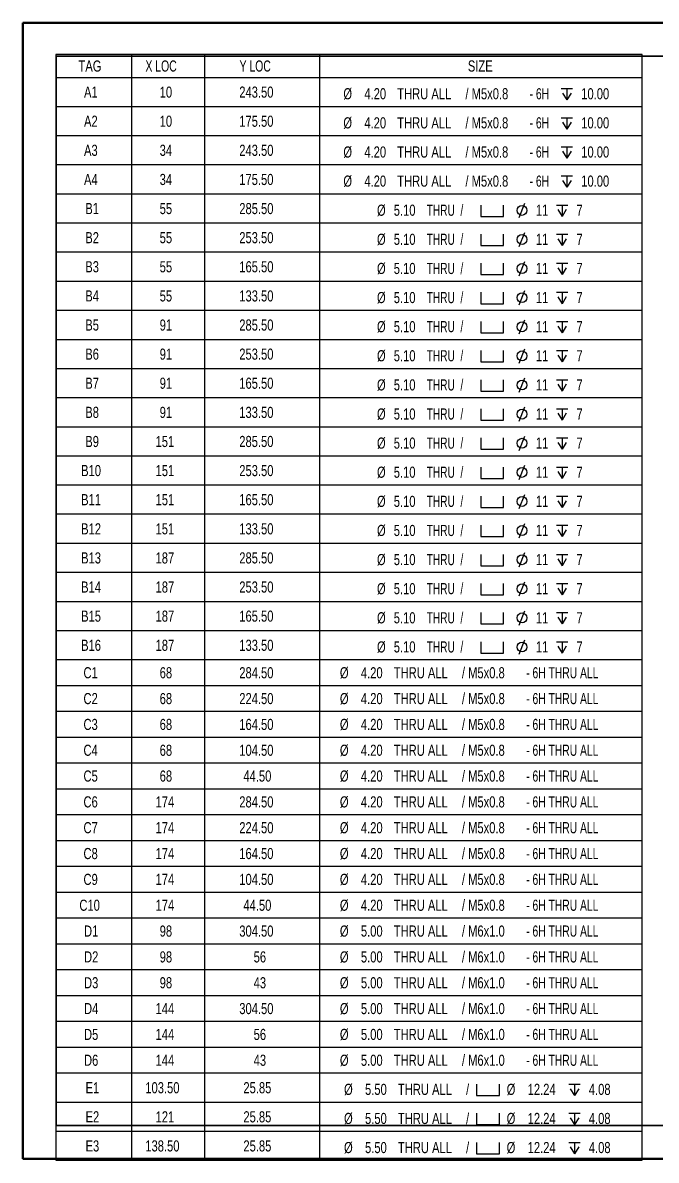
# Model space of a CAD drawing. Header units: millimetres. Extents: x 0 to 279, y 0 to 216.
# Drawn here: x 0 to 120.4, y -0.3 to 215.9 of the extents above; entities that cross this region are included whole.
import ezdxf

# ---------------------------------------------------------------- set-up
doc = ezdxf.new("R2010")
doc.units = ezdxf.units.MM
doc.layers.add('PAGE_BORDER', color=7, linetype='Continuous')
doc.layers.add('TITLE_BLOCK_BORDER', color=7, linetype='Continuous')
doc.styles.add('SLDTEXTSTYLE0', font='TXT', dxfattribs={"width": 0.75})
doc.styles.add('SLDTEXTSTYLE1', font='TXT', dxfattribs={"width": 0.7})
doc.styles.add('SLDTEXTSTYLE2', font='TXT', dxfattribs={"width": 0.6875})
doc.styles.add('SLDTEXTSTYLE3', font='TXT', dxfattribs={"width": 0.678571})
doc.styles.add('SLDTEXTSTYLE4', font='TXT', dxfattribs={"width": 0.692308})

# ---------------------------------------------------------------- blocks, each defined once
blk = doc.blocks.new('SW_SYMBOL_HOLE_DEPTH')
at = {"layer": 'TITLE_BLOCK_BORDER', "color": 0}
for p, q in [((0, 875), (800, 875)), ((400, 875), (400, 75)), ((100, 555), (400, 75)), ((700, 555), (400, 75))]:
    blk.add_line(p, q, dxfattribs=at)
blk = doc.blocks.new('SW_SYMBOL_HOLE_SPOT')
at = {"layer": 'TITLE_BLOCK_BORDER', "color": 0}
for p, q in [((0, 875), (0, 75)), ((1600, 75), (1600, 875)), ((0, 75), (1600, 75))]:
    blk.add_line(p, q, dxfattribs=at)
blk = doc.blocks.new('SW_SYMBOL_HOLE_DIAM')
at = {"layer": 'TITLE_BLOCK_BORDER', "color": 0}
blk.add_line((300, 0), (700, 1000), dxfattribs=at)
blk.add_circle((500, 500), 350, dxfattribs=at)
blk = doc.blocks.new('SW_TABLEANNOTATION_0')
at = {"layer": 'TITLE_BLOCK_BORDER', "color": 0}
for p, q in [((0, 0), (0, -210.1)), ((111.44, 0), (0, 0)), ((14.4, 0), (14.4, -4.31)), ((28.24, 0), (28.24, -4.31)), ((50.11, 0), (50.11, -4.31)), ((111.44, -210.1), (111.44, 0)), ((0, -4.31), (111.44, -4.31)), ((14.4, -4.31), (14.4, -210.1)), ((28.24, -4.31), (28.24, -210.1)), ((50.11, -4.31), (50.11, -210.1)), ((0, -9.84), (111.44, -9.84)), ((0, -15.37), (111.44, -15.37)), ((0, -20.9), (111.44, -20.9)), ((0, -26.44), (111.44, -26.44)), ((0, -31.97), (111.44, -31.97)), ((0, -37.5), (111.44, -37.5)), ((0, -43.03), (111.44, -43.03)), ((0, -48.57), (111.44, -48.57)), ((0, -54.1), (111.44, -54.1)), ((0, -59.63), (111.44, -59.63)), ((0, -65.16), (111.44, -65.16)), ((0, -70.7), (111.44, -70.7)), ((0, -76.23), (111.44, -76.23)), ((0, -81.76), (111.44, -81.76)), ((0, -87.29), (111.44, -87.29)), ((0, -92.83), (111.44, -92.83)), ((0, -98.36), (111.44, -98.36)), ((0, -103.89), (111.44, -103.89)), ((0, -109.42), (111.44, -109.42)), ((0, -114.96), (111.44, -114.96)), ((0, -119.87), (111.44, -119.87)), ((0, -124.77), (111.44, -124.77)), ((0, -129.68), (111.44, -129.68)), ((0, -134.59), (111.44, -134.59)), ((0, -139.5), (111.44, -139.5)), ((0, -144.41), (111.44, -144.41)), ((0, -149.32), (111.44, -149.32)), ((0, -154.23), (111.44, -154.23)), ((0, -159.14), (111.44, -159.14)), ((0, -164.05), (111.44, -164.05)), ((0, -168.96), (111.44, -168.96)), ((0, -173.87), (111.44, -173.87)), ((0, -178.78), (111.44, -178.78)), ((0, -183.69), (111.44, -183.69)), ((0, -188.59), (111.44, -188.59)), ((0, -193.5), (111.44, -193.5)), ((0, -199.04), (111.44, -199.04)), ((0, -204.57), (111.44, -204.57)), ((0, -210.1), (111.44, -210.1))]:
    blk.add_line(p, q, dxfattribs=at)
at = {"layer": 'TITLE_BLOCK_BORDER', "color": 0, "xscale": 0.0027037109, "yscale": 0.0027037109, "zscale": 0.0027037109}
for name, p in [('SW_SYMBOL_HOLE_DEPTH', (96.05, -8.81)), ('SW_SYMBOL_HOLE_DEPTH', (96.05, -14.34)), ('SW_SYMBOL_HOLE_DEPTH', (96.05, -19.87)), ('SW_SYMBOL_HOLE_DEPTH', (96.05, -25.4)), ('SW_SYMBOL_HOLE_SPOT', (80.76, -30.94)), ('SW_SYMBOL_HOLE_DIAM', (87.26, -30.94)), ('SW_SYMBOL_HOLE_DEPTH', (95.14, -30.94)), ('SW_SYMBOL_HOLE_SPOT', (80.76, -36.47)), ('SW_SYMBOL_HOLE_DIAM', (87.26, -36.47)), ('SW_SYMBOL_HOLE_DEPTH', (95.14, -36.47)), ('SW_SYMBOL_HOLE_SPOT', (80.76, -42)), ('SW_SYMBOL_HOLE_DIAM', (87.26, -42)), ('SW_SYMBOL_HOLE_DEPTH', (95.14, -42)), ('SW_SYMBOL_HOLE_SPOT', (80.76, -47.53)), ('SW_SYMBOL_HOLE_DIAM', (87.26, -47.53)), ('SW_SYMBOL_HOLE_DEPTH', (95.14, -47.53)), ('SW_SYMBOL_HOLE_SPOT', (80.76, -53.07)), ('SW_SYMBOL_HOLE_DIAM', (87.26, -53.07)), ('SW_SYMBOL_HOLE_DEPTH', (95.14, -53.07)), ('SW_SYMBOL_HOLE_DIAM', (87.26, -58.6)), ('SW_SYMBOL_HOLE_SPOT', (80.76, -58.6)), ('SW_SYMBOL_HOLE_DEPTH', (95.14, -58.6)), ('SW_SYMBOL_HOLE_SPOT', (80.76, -64.13)), ('SW_SYMBOL_HOLE_DIAM', (87.26, -64.13)), ('SW_SYMBOL_HOLE_DEPTH', (95.14, -64.13)), ('SW_SYMBOL_HOLE_DIAM', (87.26, -69.66)), ('SW_SYMBOL_HOLE_SPOT', (80.76, -69.66)), ('SW_SYMBOL_HOLE_DEPTH', (95.14, -69.66)), ('SW_SYMBOL_HOLE_SPOT', (80.76, -75.2)), ('SW_SYMBOL_HOLE_DIAM', (87.26, -75.2)), ('SW_SYMBOL_HOLE_DEPTH', (95.14, -75.2)), ('SW_SYMBOL_HOLE_SPOT', (80.76, -80.73)), ('SW_SYMBOL_HOLE_DIAM', (87.26, -80.73)), ('SW_SYMBOL_HOLE_DEPTH', (95.14, -80.73)), ('SW_SYMBOL_HOLE_SPOT', (80.76, -86.26)), ('SW_SYMBOL_HOLE_DIAM', (87.26, -86.26)), ('SW_SYMBOL_HOLE_DEPTH', (95.14, -86.26)), ('SW_SYMBOL_HOLE_SPOT', (80.76, -91.79)), ('SW_SYMBOL_HOLE_DIAM', (87.26, -91.79)), ('SW_SYMBOL_HOLE_DEPTH', (95.14, -91.79)), ('SW_SYMBOL_HOLE_SPOT', (80.76, -97.33)), ('SW_SYMBOL_HOLE_DIAM', (87.26, -97.33)), ('SW_SYMBOL_HOLE_DEPTH', (95.14, -97.33)), ('SW_SYMBOL_HOLE_SPOT', (80.76, -102.86)), ('SW_SYMBOL_HOLE_DIAM', (87.26, -102.86)), ('SW_SYMBOL_HOLE_DEPTH', (95.14, -102.86)), ('SW_SYMBOL_HOLE_DIAM', (87.26, -108.39)), ('SW_SYMBOL_HOLE_SPOT', (80.76, -108.39)), ('SW_SYMBOL_HOLE_DEPTH', (95.14, -108.39)), ('SW_SYMBOL_HOLE_SPOT', (80.76, -113.92)), ('SW_SYMBOL_HOLE_DIAM', (87.26, -113.92)), ('SW_SYMBOL_HOLE_DEPTH', (95.14, -113.92)), ('SW_SYMBOL_HOLE_SPOT', (79.98, -198)), ('SW_SYMBOL_HOLE_DEPTH', (97.49, -198)), ('SW_SYMBOL_HOLE_SPOT', (79.98, -203.54)), ('SW_SYMBOL_HOLE_DEPTH', (97.49, -203.54)), ('SW_SYMBOL_HOLE_SPOT', (79.98, -209.07)), ('SW_SYMBOL_HOLE_DEPTH', (97.49, -209.07))]:
    blk.add_blockref(name, p, dxfattribs=at)
at = {"layer": 'TITLE_BLOCK_BORDER', "color": 0, "attachment_point": 1}
for s, insert, char_height, style in [('TAG', (4.32, -1.1), 2.117, 'SLDTEXTSTYLE0'), ('X LOC', (17.04, -1.1), 2.117, 'SLDTEXTSTYLE1'), ('Y LOC', (34.93, -1.1), 2.117, 'SLDTEXTSTYLE1'), ('SIZE', (78.32, -1.1), 2.117, 'SLDTEXTSTYLE0'), ('A1', (5.37, -6.06), 2.117, 'SLDTEXTSTYLE0'), ('10', (19.75, -6.06), 2.117, 'SLDTEXTSTYLE0'), ('243.50', (34.88, -6.06), 2.117, 'SLDTEXTSTYLE0'), ('%%c', (54.66, -6.37), 2.117, 'SLDTEXTSTYLE0'), ('4.20', (58.65, -6.37), 2.117, 'SLDTEXTSTYLE0'), ('THRU ALL', (64.9, -6.37), 2.117, 'SLDTEXTSTYLE0'), ('/ M5x0.8', (77.86, -6.37), 2.117, 'SLDTEXTSTYLE0'), ('- 6H', (90.07, -6.37), 2.117, 'SLDTEXTSTYLE2'), ('10.00', (99.87, -6.37), 2.117, 'SLDTEXTSTYLE0'), ('A2', (5.37, -11.59), 2.117, 'SLDTEXTSTYLE0'), ('10', (19.75, -11.59), 2.117, 'SLDTEXTSTYLE0'), ('175.50', (34.88, -11.59), 2.117, 'SLDTEXTSTYLE0'), ('%%c', (54.66, -11.9), 2.117, 'SLDTEXTSTYLE0'), ('4.20', (58.65, -11.9), 2.117, 'SLDTEXTSTYLE0'), ('THRU ALL', (64.9, -11.9), 2.117, 'SLDTEXTSTYLE0'), ('/ M5x0.8', (77.86, -11.9), 2.117, 'SLDTEXTSTYLE0'), ('- 6H', (90.07, -11.9), 2.117, 'SLDTEXTSTYLE2'), ('10.00', (99.87, -11.9), 2.117, 'SLDTEXTSTYLE0'), ('A3', (5.37, -17.12), 2.117, 'SLDTEXTSTYLE0'), ('34', (19.75, -17.12), 2.117, 'SLDTEXTSTYLE0'), ('243.50', (34.88, -17.12), 2.117, 'SLDTEXTSTYLE0'), ('%%c', (54.66, -17.44), 2.117, 'SLDTEXTSTYLE0'), ('4.20', (58.65, -17.44), 2.117, 'SLDTEXTSTYLE0'), ('THRU ALL', (64.9, -17.44), 2.117, 'SLDTEXTSTYLE0'), ('/ M5x0.8', (77.86, -17.44), 2.117, 'SLDTEXTSTYLE0'), ('- 6H', (90.07, -17.44), 2.117, 'SLDTEXTSTYLE2'), ('10.00', (99.87, -17.44), 2.117, 'SLDTEXTSTYLE0'), ('A4', (5.37, -22.66), 2.117, 'SLDTEXTSTYLE0'), ('34', (19.75, -22.66), 2.117, 'SLDTEXTSTYLE0'), ('175.50', (34.88, -22.66), 2.117, 'SLDTEXTSTYLE0'), ('%%c', (54.66, -22.97), 2.117, 'SLDTEXTSTYLE0'), ('4.20', (58.65, -22.97), 2.117, 'SLDTEXTSTYLE0'), ('THRU ALL', (64.9, -22.97), 2.117, 'SLDTEXTSTYLE0'), ('/ M5x0.8', (77.86, -22.97), 2.117, 'SLDTEXTSTYLE0'), ('- 6H', (90.07, -22.97), 2.117, 'SLDTEXTSTYLE2'), ('10.00', (99.87, -22.97), 2.117, 'SLDTEXTSTYLE0'), ('B1', (5.61, -28.19), 2.117, 'SLDTEXTSTYLE0'), ('55', (19.75, -28.19), 2.117, 'SLDTEXTSTYLE0'), ('285.50', (34.88, -28.19), 2.117, 'SLDTEXTSTYLE0'), ('%%c', (61.05, -28.5), 2.117, 'SLDTEXTSTYLE0'), ('5.10', (64.24, -28.5), 2.117, 'SLDTEXTSTYLE0'), ('THRU  /', (70.51, -28.5), 2.117, 'SLDTEXTSTYLE3'), ('11', (91.24, -28.5), 2.117, 'SLDTEXTSTYLE0'), ('7', (98.96, -28.5), 2.12, 'SLDTEXTSTYLE0'), ('B2', (5.61, -33.72), 2.117, 'SLDTEXTSTYLE0'), ('55', (19.75, -33.72), 2.117, 'SLDTEXTSTYLE0'), ('253.50', (34.88, -33.72), 2.117, 'SLDTEXTSTYLE0'), ('%%c', (61.05, -34.03), 2.117, 'SLDTEXTSTYLE0'), ('5.10', (64.24, -34.03), 2.117, 'SLDTEXTSTYLE0'), ('THRU  /', (70.51, -34.03), 2.117, 'SLDTEXTSTYLE3'), ('11', (91.24, -34.03), 2.117, 'SLDTEXTSTYLE0'), ('7', (98.96, -34.03), 2.12, 'SLDTEXTSTYLE0'), ('B3', (5.61, -39.25), 2.117, 'SLDTEXTSTYLE0'), ('55', (19.75, -39.25), 2.117, 'SLDTEXTSTYLE0'), ('165.50', (34.88, -39.25), 2.117, 'SLDTEXTSTYLE0'), ('%%c', (61.05, -39.57), 2.117, 'SLDTEXTSTYLE0'), ('5.10', (64.24, -39.57), 2.117, 'SLDTEXTSTYLE0'), ('THRU  /', (70.51, -39.57), 2.117, 'SLDTEXTSTYLE3'), ('11', (91.24, -39.57), 2.117, 'SLDTEXTSTYLE0'), ('7', (98.96, -39.57), 2.12, 'SLDTEXTSTYLE0'), ('B4', (5.61, -44.79), 2.117, 'SLDTEXTSTYLE0'), ('55', (19.75, -44.79), 2.117, 'SLDTEXTSTYLE0'), ('133.50', (34.88, -44.79), 2.117, 'SLDTEXTSTYLE0'), ('%%c', (61.05, -45.1), 2.117, 'SLDTEXTSTYLE0'), ('5.10', (64.24, -45.1), 2.117, 'SLDTEXTSTYLE0'), ('THRU  /', (70.51, -45.1), 2.117, 'SLDTEXTSTYLE3'), ('11', (91.24, -45.1), 2.117, 'SLDTEXTSTYLE0'), ('7', (98.96, -45.1), 2.12, 'SLDTEXTSTYLE0'), ('B5', (5.61, -50.32), 2.117, 'SLDTEXTSTYLE0'), ('91', (19.75, -50.32), 2.117, 'SLDTEXTSTYLE0'), ('285.50', (34.88, -50.32), 2.117, 'SLDTEXTSTYLE0'), ('%%c', (61.05, -50.63), 2.117, 'SLDTEXTSTYLE0'), ('5.10', (64.24, -50.63), 2.117, 'SLDTEXTSTYLE0'), ('THRU  /', (70.51, -50.63), 2.117, 'SLDTEXTSTYLE3'), ('11', (91.24, -50.63), 2.117, 'SLDTEXTSTYLE0'), ('7', (98.96, -50.63), 2.12, 'SLDTEXTSTYLE0'), ('B6', (5.61, -55.85), 2.117, 'SLDTEXTSTYLE0'), ('91', (19.75, -55.85), 2.117, 'SLDTEXTSTYLE0'), ('253.50', (34.88, -55.85), 2.117, 'SLDTEXTSTYLE0'), ('%%c', (61.05, -56.16), 2.117, 'SLDTEXTSTYLE0'), ('5.10', (64.24, -56.16), 2.117, 'SLDTEXTSTYLE0'), ('THRU  /', (70.51, -56.16), 2.117, 'SLDTEXTSTYLE3'), ('11', (91.24, -56.16), 2.117, 'SLDTEXTSTYLE0'), ('7', (98.96, -56.16), 2.12, 'SLDTEXTSTYLE0'), ('B7', (5.61, -61.38), 2.117, 'SLDTEXTSTYLE0'), ('91', (19.75, -61.38), 2.117, 'SLDTEXTSTYLE0'), ('165.50', (34.88, -61.38), 2.117, 'SLDTEXTSTYLE0'), ('%%c', (61.05, -61.7), 2.117, 'SLDTEXTSTYLE0'), ('5.10', (64.24, -61.7), 2.117, 'SLDTEXTSTYLE0'), ('THRU  /', (70.51, -61.7), 2.117, 'SLDTEXTSTYLE3'), ('11', (91.24, -61.7), 2.117, 'SLDTEXTSTYLE0'), ('7', (98.96, -61.7), 2.12, 'SLDTEXTSTYLE0'), ('B8', (5.61, -66.92), 2.117, 'SLDTEXTSTYLE0'), ('91', (19.75, -66.92), 2.117, 'SLDTEXTSTYLE0'), ('133.50', (34.88, -66.92), 2.117, 'SLDTEXTSTYLE0'), ('%%c', (61.05, -67.23), 2.117, 'SLDTEXTSTYLE0'), ('5.10', (64.24, -67.23), 2.117, 'SLDTEXTSTYLE0'), ('THRU  /', (70.51, -67.23), 2.117, 'SLDTEXTSTYLE3'), ('11', (91.24, -67.23), 2.117, 'SLDTEXTSTYLE0'), ('7', (98.96, -67.23), 2.12, 'SLDTEXTSTYLE0'), ('B9', (5.61, -72.45), 2.117, 'SLDTEXTSTYLE0'), ('151', (18.97, -72.45), 2.117, 'SLDTEXTSTYLE0'), ('285.50', (34.88, -72.45), 2.117, 'SLDTEXTSTYLE0'), ('%%c', (61.05, -72.76), 2.117, 'SLDTEXTSTYLE0'), ('5.10', (64.24, -72.76), 2.117, 'SLDTEXTSTYLE0'), ('THRU  /', (70.51, -72.76), 2.117, 'SLDTEXTSTYLE3'), ('11', (91.24, -72.76), 2.117, 'SLDTEXTSTYLE0'), ('7', (98.96, -72.76), 2.12, 'SLDTEXTSTYLE0'), ('B10', (4.82, -77.98), 2.117, 'SLDTEXTSTYLE0'), ('151', (18.97, -77.98), 2.117, 'SLDTEXTSTYLE0'), ('253.50', (34.88, -77.98), 2.117, 'SLDTEXTSTYLE0'), ('%%c', (61.05, -78.29), 2.117, 'SLDTEXTSTYLE0'), ('5.10', (64.24, -78.29), 2.117, 'SLDTEXTSTYLE0'), ('THRU  /', (70.51, -78.29), 2.117, 'SLDTEXTSTYLE3'), ('11', (91.24, -78.29), 2.117, 'SLDTEXTSTYLE0'), ('7', (98.96, -78.29), 2.12, 'SLDTEXTSTYLE0'), ('B11', (4.82, -83.51), 2.117, 'SLDTEXTSTYLE0'), ('151', (18.97, -83.51), 2.117, 'SLDTEXTSTYLE0'), ('165.50', (34.88, -83.51), 2.117, 'SLDTEXTSTYLE0'), ('%%c', (61.05, -83.83), 2.117, 'SLDTEXTSTYLE0'), ('5.10', (64.24, -83.83), 2.117, 'SLDTEXTSTYLE0'), ('THRU  /', (70.51, -83.83), 2.117, 'SLDTEXTSTYLE3'), ('11', (91.24, -83.83), 2.117, 'SLDTEXTSTYLE0'), ('7', (98.96, -83.83), 2.12, 'SLDTEXTSTYLE0'), ('B12', (4.82, -89.05), 2.117, 'SLDTEXTSTYLE0'), ('151', (18.97, -89.05), 2.117, 'SLDTEXTSTYLE0'), ('133.50', (34.88, -89.05), 2.117, 'SLDTEXTSTYLE0'), ('%%c', (61.05, -89.36), 2.117, 'SLDTEXTSTYLE0'), ('5.10', (64.24, -89.36), 2.117, 'SLDTEXTSTYLE0'), ('THRU  /', (70.51, -89.36), 2.117, 'SLDTEXTSTYLE3'), ('11', (91.24, -89.36), 2.117, 'SLDTEXTSTYLE0'), ('7', (98.96, -89.36), 2.12, 'SLDTEXTSTYLE0'), ('B13', (4.82, -94.58), 2.117, 'SLDTEXTSTYLE0'), ('187', (18.97, -94.58), 2.117, 'SLDTEXTSTYLE0'), ('285.50', (34.88, -94.58), 2.117, 'SLDTEXTSTYLE0'), ('%%c', (61.05, -94.89), 2.117, 'SLDTEXTSTYLE0'), ('5.10', (64.24, -94.89), 2.117, 'SLDTEXTSTYLE0'), ('THRU  /', (70.51, -94.89), 2.117, 'SLDTEXTSTYLE3'), ('11', (91.24, -94.89), 2.117, 'SLDTEXTSTYLE0'), ('7', (98.96, -94.89), 2.12, 'SLDTEXTSTYLE0'), ('B14', (4.82, -100.11), 2.117, 'SLDTEXTSTYLE0'), ('187', (18.97, -100.11), 2.117, 'SLDTEXTSTYLE0'), ('253.50', (34.88, -100.11), 2.117, 'SLDTEXTSTYLE0'), ('%%c', (61.05, -100.42), 2.117, 'SLDTEXTSTYLE0'), ('5.10', (64.24, -100.42), 2.117, 'SLDTEXTSTYLE0'), ('THRU  /', (70.51, -100.42), 2.117, 'SLDTEXTSTYLE3'), ('11', (91.24, -100.42), 2.117, 'SLDTEXTSTYLE0'), ('7', (98.96, -100.42), 2.12, 'SLDTEXTSTYLE0'), ('B15', (4.82, -105.64), 2.117, 'SLDTEXTSTYLE0'), ('187', (18.97, -105.64), 2.117, 'SLDTEXTSTYLE0'), ('165.50', (34.88, -105.64), 2.117, 'SLDTEXTSTYLE0'), ('%%c', (61.05, -105.96), 2.117, 'SLDTEXTSTYLE0'), ('THRU  /', (70.51, -105.96), 2.117, 'SLDTEXTSTYLE3'), ('5.10', (64.24, -105.96), 2.117, 'SLDTEXTSTYLE0'), ('11', (91.24, -105.96), 2.117, 'SLDTEXTSTYLE0'), ('7', (98.96, -105.96), 2.12, 'SLDTEXTSTYLE0'), ('B16', (4.82, -111.18), 2.117, 'SLDTEXTSTYLE0'), ('187', (18.97, -111.18), 2.117, 'SLDTEXTSTYLE0'), ('133.50', (34.88, -111.18), 2.117, 'SLDTEXTSTYLE0'), ('%%c', (61.05, -111.49), 2.117, 'SLDTEXTSTYLE0'), ('5.10', (64.24, -111.49), 2.117, 'SLDTEXTSTYLE0'), ('THRU  /', (70.51, -111.49), 2.117, 'SLDTEXTSTYLE3'), ('11', (91.24, -111.49), 2.117, 'SLDTEXTSTYLE0'), ('7', (98.96, -111.49), 2.12, 'SLDTEXTSTYLE0'), ('C1', (5.27, -116.4), 2.117, 'SLDTEXTSTYLE0'), ('68', (19.75, -116.4), 2.117, 'SLDTEXTSTYLE0'), ('284.50', (34.88, -116.4), 2.117, 'SLDTEXTSTYLE0'), ('%%c', (54, -116.4), 2.117, 'SLDTEXTSTYLE0'), ('4.20', (57.99, -116.4), 2.117, 'SLDTEXTSTYLE0'), ('THRU ALL', (64.24, -116.4), 2.117, 'SLDTEXTSTYLE0'), ('/ M5x0.8', (77.19, -116.4), 2.117, 'SLDTEXTSTYLE0'), ('- 6H THRU ALL', (89.41, -116.4), 2.1167, 'SLDTEXTSTYLE4'), ('C2', (5.27, -121.31), 2.117, 'SLDTEXTSTYLE0'), ('68', (19.75, -121.31), 2.117, 'SLDTEXTSTYLE0'), ('224.50', (34.88, -121.31), 2.117, 'SLDTEXTSTYLE0'), ('%%c', (54, -121.31), 2.117, 'SLDTEXTSTYLE0'), ('4.20', (57.99, -121.31), 2.117, 'SLDTEXTSTYLE0'), ('THRU ALL', (64.24, -121.31), 2.117, 'SLDTEXTSTYLE0'), ('/ M5x0.8', (77.19, -121.31), 2.117, 'SLDTEXTSTYLE0'), ('- 6H THRU ALL', (89.41, -121.31), 2.1167, 'SLDTEXTSTYLE4'), ('C3', (5.27, -126.22), 2.117, 'SLDTEXTSTYLE0'), ('68', (19.75, -126.22), 2.117, 'SLDTEXTSTYLE0'), ('164.50', (34.88, -126.22), 2.117, 'SLDTEXTSTYLE0'), ('%%c', (54, -126.22), 2.117, 'SLDTEXTSTYLE0'), ('4.20', (57.99, -126.22), 2.117, 'SLDTEXTSTYLE0'), ('THRU ALL', (64.24, -126.22), 2.117, 'SLDTEXTSTYLE0'), ('/ M5x0.8', (77.19, -126.22), 2.117, 'SLDTEXTSTYLE0'), ('- 6H THRU ALL', (89.41, -126.22), 2.1167, 'SLDTEXTSTYLE4'), ('C4', (5.27, -131.13), 2.117, 'SLDTEXTSTYLE0'), ('68', (19.75, -131.13), 2.117, 'SLDTEXTSTYLE0'), ('104.50', (34.88, -131.13), 2.117, 'SLDTEXTSTYLE0'), ('%%c', (54, -131.13), 2.117, 'SLDTEXTSTYLE0'), ('4.20', (57.99, -131.13), 2.117, 'SLDTEXTSTYLE0'), ('THRU ALL', (64.24, -131.13), 2.117, 'SLDTEXTSTYLE0'), ('/ M5x0.8', (77.19, -131.13), 2.117, 'SLDTEXTSTYLE0'), ('- 6H THRU ALL', (89.41, -131.13), 2.1167, 'SLDTEXTSTYLE4'), ('C5', (5.27, -136.03), 2.117, 'SLDTEXTSTYLE0'), ('68', (19.75, -136.03), 2.117, 'SLDTEXTSTYLE0'), ('44.50', (35.66, -136.03), 2.117, 'SLDTEXTSTYLE0'), ('%%c', (54, -136.03), 2.117, 'SLDTEXTSTYLE0'), ('4.20', (57.99, -136.03), 2.117, 'SLDTEXTSTYLE0'), ('THRU ALL', (64.24, -136.03), 2.117, 'SLDTEXTSTYLE0'), ('/ M5x0.8', (77.19, -136.03), 2.117, 'SLDTEXTSTYLE0'), ('- 6H THRU ALL', (89.41, -136.03), 2.1167, 'SLDTEXTSTYLE4'), ('C6', (5.27, -140.94), 2.117, 'SLDTEXTSTYLE0'), ('174', (18.97, -140.94), 2.117, 'SLDTEXTSTYLE0'), ('284.50', (34.88, -140.94), 2.117, 'SLDTEXTSTYLE0'), ('%%c', (54, -140.94), 2.117, 'SLDTEXTSTYLE0'), ('4.20', (57.99, -140.94), 2.117, 'SLDTEXTSTYLE0'), ('THRU ALL', (64.24, -140.94), 2.117, 'SLDTEXTSTYLE0'), ('/ M5x0.8', (77.19, -140.94), 2.117, 'SLDTEXTSTYLE0'), ('- 6H THRU ALL', (89.41, -140.94), 2.1167, 'SLDTEXTSTYLE4'), ('C7', (5.27, -145.85), 2.117, 'SLDTEXTSTYLE0'), ('174', (18.97, -145.85), 2.117, 'SLDTEXTSTYLE0'), ('224.50', (34.88, -145.85), 2.117, 'SLDTEXTSTYLE0'), ('%%c', (54, -145.85), 2.117, 'SLDTEXTSTYLE0'), ('4.20', (57.99, -145.85), 2.117, 'SLDTEXTSTYLE0'), ('THRU ALL', (64.24, -145.85), 2.117, 'SLDTEXTSTYLE0'), ('/ M5x0.8', (77.19, -145.85), 2.117, 'SLDTEXTSTYLE0'), ('- 6H THRU ALL', (89.41, -145.85), 2.1167, 'SLDTEXTSTYLE4'), ('C8', (5.27, -150.76), 2.117, 'SLDTEXTSTYLE0'), ('174', (18.97, -150.76), 2.117, 'SLDTEXTSTYLE0'), ('164.50', (34.88, -150.76), 2.117, 'SLDTEXTSTYLE0'), ('%%c', (54, -150.76), 2.117, 'SLDTEXTSTYLE0'), ('4.20', (57.99, -150.76), 2.117, 'SLDTEXTSTYLE0'), ('THRU ALL', (64.24, -150.76), 2.117, 'SLDTEXTSTYLE0'), ('/ M5x0.8', (77.19, -150.76), 2.117, 'SLDTEXTSTYLE0'), ('- 6H THRU ALL', (89.41, -150.76), 2.1167, 'SLDTEXTSTYLE4'), ('%%c', (54, -155.67), 2.117, 'SLDTEXTSTYLE0'), ('/ M5x0.8', (77.19, -155.67), 2.117, 'SLDTEXTSTYLE0'), ('C9', (5.27, -155.67), 2.117, 'SLDTEXTSTYLE0'), ('174', (18.97, -155.67), 2.117, 'SLDTEXTSTYLE0'), ('104.50', (34.88, -155.67), 2.117, 'SLDTEXTSTYLE0'), ('4.20', (57.99, -155.67), 2.117, 'SLDTEXTSTYLE0'), ('THRU ALL', (64.24, -155.67), 2.117, 'SLDTEXTSTYLE0'), ('- 6H THRU ALL', (89.41, -155.67), 2.1167, 'SLDTEXTSTYLE4'), ('C10', (4.49, -160.58), 2.117, 'SLDTEXTSTYLE0'), ('174', (18.97, -160.58), 2.117, 'SLDTEXTSTYLE0'), ('44.50', (35.66, -160.58), 2.117, 'SLDTEXTSTYLE0'), ('%%c', (54, -160.58), 2.117, 'SLDTEXTSTYLE0'), ('4.20', (57.99, -160.58), 2.117, 'SLDTEXTSTYLE0'), ('THRU ALL', (64.24, -160.58), 2.117, 'SLDTEXTSTYLE0'), ('/ M5x0.8', (77.19, -160.58), 2.117, 'SLDTEXTSTYLE0'), ('- 6H THRU ALL', (89.41, -160.58), 2.1167, 'SLDTEXTSTYLE4'), ('D1', (5.37, -165.49), 2.117, 'SLDTEXTSTYLE0'), ('98', (19.75, -165.49), 2.117, 'SLDTEXTSTYLE0'), ('304.50', (34.88, -165.49), 2.117, 'SLDTEXTSTYLE0'), ('%%c', (54, -165.49), 2.117, 'SLDTEXTSTYLE0'), ('5.00', (57.99, -165.49), 2.117, 'SLDTEXTSTYLE0'), ('THRU ALL', (64.24, -165.49), 2.117, 'SLDTEXTSTYLE0'), ('/ M6x1.0', (77.19, -165.49), 2.117, 'SLDTEXTSTYLE0'), ('- 6H THRU ALL', (89.41, -165.49), 2.1167, 'SLDTEXTSTYLE4'), ('D2', (5.37, -170.4), 2.117, 'SLDTEXTSTYLE0'), ('98', (19.75, -170.4), 2.117, 'SLDTEXTSTYLE0'), ('56', (37.61, -170.4), 2.117, 'SLDTEXTSTYLE0'), ('%%c', (54, -170.4), 2.117, 'SLDTEXTSTYLE0'), ('5.00', (57.99, -170.4), 2.117, 'SLDTEXTSTYLE0'), ('THRU ALL', (64.24, -170.4), 2.117, 'SLDTEXTSTYLE0'), ('/ M6x1.0', (77.19, -170.4), 2.117, 'SLDTEXTSTYLE0'), ('- 6H THRU ALL', (89.41, -170.4), 2.1167, 'SLDTEXTSTYLE4'), ('D3', (5.37, -175.31), 2.117, 'SLDTEXTSTYLE0'), ('98', (19.75, -175.31), 2.117, 'SLDTEXTSTYLE0'), ('43', (37.61, -175.31), 2.117, 'SLDTEXTSTYLE0'), ('%%c', (54, -175.31), 2.117, 'SLDTEXTSTYLE0'), ('5.00', (57.99, -175.31), 2.117, 'SLDTEXTSTYLE0'), ('THRU ALL', (64.24, -175.31), 2.117, 'SLDTEXTSTYLE0'), ('/ M6x1.0', (77.19, -175.31), 2.117, 'SLDTEXTSTYLE0'), ('- 6H THRU ALL', (89.41, -175.31), 2.1167, 'SLDTEXTSTYLE4'), ('D4', (5.37, -180.22), 2.117, 'SLDTEXTSTYLE0'), ('144', (18.97, -180.22), 2.117, 'SLDTEXTSTYLE0'), ('304.50', (34.88, -180.22), 2.117, 'SLDTEXTSTYLE0'), ('%%c', (54, -180.22), 2.117, 'SLDTEXTSTYLE0'), ('5.00', (57.99, -180.22), 2.117, 'SLDTEXTSTYLE0'), ('THRU ALL', (64.24, -180.22), 2.117, 'SLDTEXTSTYLE0'), ('/ M6x1.0', (77.19, -180.22), 2.117, 'SLDTEXTSTYLE0'), ('- 6H THRU ALL', (89.41, -180.22), 2.1167, 'SLDTEXTSTYLE4'), ('D5', (5.37, -185.13), 2.117, 'SLDTEXTSTYLE0'), ('144', (18.97, -185.13), 2.117, 'SLDTEXTSTYLE0'), ('56', (37.61, -185.13), 2.117, 'SLDTEXTSTYLE0'), ('%%c', (54, -185.13), 2.117, 'SLDTEXTSTYLE0'), ('5.00', (57.99, -185.13), 2.117, 'SLDTEXTSTYLE0'), ('THRU ALL', (64.24, -185.13), 2.117, 'SLDTEXTSTYLE0'), ('/ M6x1.0', (77.19, -185.13), 2.117, 'SLDTEXTSTYLE0'), ('- 6H THRU ALL', (89.41, -185.13), 2.1167, 'SLDTEXTSTYLE4'), ('D6', (5.37, -190.04), 2.117, 'SLDTEXTSTYLE0'), ('144', (18.97, -190.04), 2.117, 'SLDTEXTSTYLE0'), ('43', (37.61, -190.04), 2.117, 'SLDTEXTSTYLE0'), ('%%c', (54, -190.04), 2.117, 'SLDTEXTSTYLE0'), ('5.00', (57.99, -190.04), 2.117, 'SLDTEXTSTYLE0'), ('THRU ALL', (64.24, -190.04), 2.117, 'SLDTEXTSTYLE0'), ('/ M6x1.0', (77.19, -190.04), 2.117, 'SLDTEXTSTYLE0'), ('- 6H THRU ALL', (89.41, -190.04), 2.1167, 'SLDTEXTSTYLE4'), ('E1', (5.66, -195.26), 2.117, 'SLDTEXTSTYLE0'), ('103.50', (17.02, -195.26), 2.117, 'SLDTEXTSTYLE0'), ('25.85', (35.66, -195.26), 2.117, 'SLDTEXTSTYLE0'), ('%%c', (54.79, -195.57), 2.117, 'SLDTEXTSTYLE0'), ('5.50', (58.78, -195.57), 2.117, 'SLDTEXTSTYLE0'), ('THRU ALL', (65.03, -195.57), 2.117, 'SLDTEXTSTYLE0'), ('/', (77.98, -195.57), 2.12, 'SLDTEXTSTYLE0'), ('%%c', (85.7, -195.57), 2.117, 'SLDTEXTSTYLE0'), ('12.24', (89.69, -195.57), 2.117, 'SLDTEXTSTYLE0'), ('4.08', (101.31, -195.57), 2.117, 'SLDTEXTSTYLE0'), ('E2', (5.66, -200.79), 2.117, 'SLDTEXTSTYLE0'), ('121', (18.97, -200.79), 2.117, 'SLDTEXTSTYLE0'), ('25.85', (35.66, -200.79), 2.117, 'SLDTEXTSTYLE0'), ('%%c', (54.79, -201.1), 2.117, 'SLDTEXTSTYLE0'), ('/', (77.98, -201.1), 2.12, 'SLDTEXTSTYLE0'), ('%%c', (85.7, -201.1), 2.117, 'SLDTEXTSTYLE0'), ('5.50', (58.78, -201.1), 2.117, 'SLDTEXTSTYLE0'), ('THRU ALL', (65.03, -201.1), 2.117, 'SLDTEXTSTYLE0'), ('12.24', (89.69, -201.1), 2.117, 'SLDTEXTSTYLE0'), ('4.08', (101.31, -201.1), 2.117, 'SLDTEXTSTYLE0'), ('E3', (5.66, -206.32), 2.117, 'SLDTEXTSTYLE0'), ('138.50', (17.02, -206.32), 2.117, 'SLDTEXTSTYLE0'), ('25.85', (35.66, -206.32), 2.117, 'SLDTEXTSTYLE0'), ('%%c', (54.79, -206.63), 2.117, 'SLDTEXTSTYLE0'), ('5.50', (58.78, -206.63), 2.117, 'SLDTEXTSTYLE0'), ('THRU ALL', (65.03, -206.63), 2.117, 'SLDTEXTSTYLE0'), ('/', (77.98, -206.63), 2.12, 'SLDTEXTSTYLE0'), ('%%c', (85.7, -206.63), 2.117, 'SLDTEXTSTYLE0'), ('12.24', (89.69, -206.63), 2.117, 'SLDTEXTSTYLE0'), ('4.08', (101.31, -206.63), 2.117, 'SLDTEXTSTYLE0')]:
    blk.add_mtext(s, dxfattribs=dict(at, insert=insert, char_height=char_height, style=style))

msp = doc.modelspace()

# ---------------------------------------------------------------- linework, layer by layer
at = {"color": 7, "linetype": 'Continuous', "lineweight": 50}
for p, q in [((0, 0), (0, 215.9)), ((0, 215.9), (279.4, 215.9)), ((0, 0), (279.4, 0))]:
    msp.add_line(p, q, dxfattribs=at)
at = {"layer": 'PAGE_BORDER', "lineweight": 35}
for p, q in [((6.35, 209.55), (273.05, 209.55)), ((6.35, 6.35), (6.35, 209.55)), ((6.35, 6.35), (273.05, 6.35))]:
    msp.add_line(p, q, dxfattribs=at)

# ---------------------------------------------------------------- block references
at = {"layer": 'TITLE_BLOCK_BORDER'}
msp.add_blockref('SW_TABLEANNOTATION_0', (6.2764, 209.8367), dxfattribs=at)

doc.saveas('drawing.dxf')
